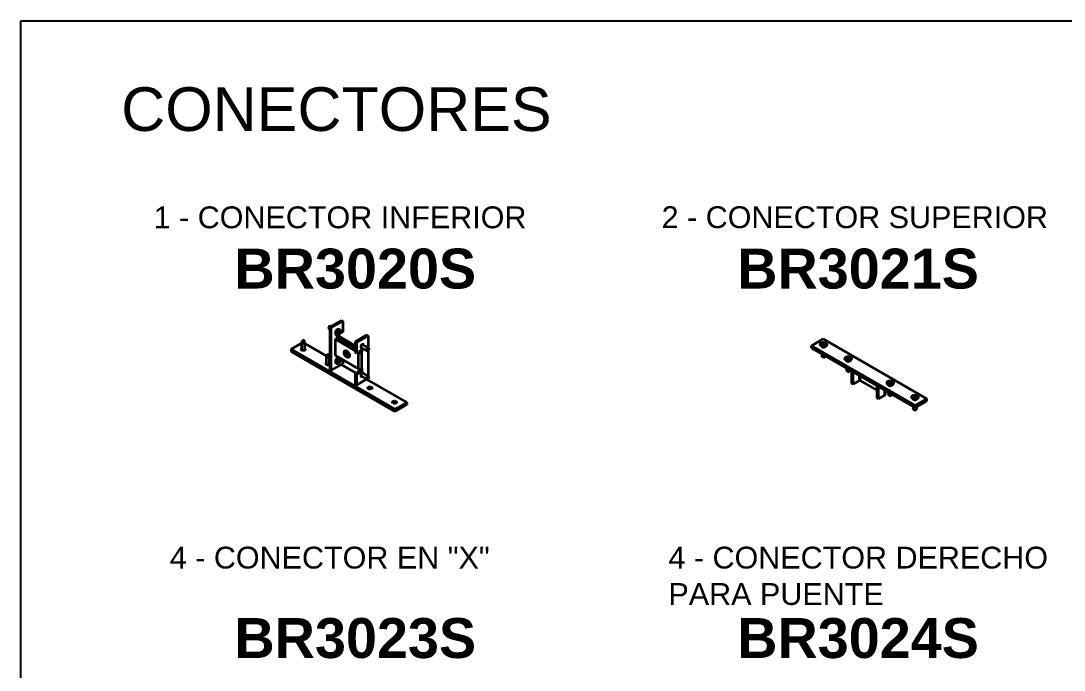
# Model space of a CAD drawing. Header units: inches. Extents: x 9936 to 27102, y -2774 to 11910.
# Drawn here: x 14566 to 15760, y -602 to 141 of the extents above; entities that cross this region are included whole.
import ezdxf

# ---------------------------------------------------------------- set-up
doc = ezdxf.new("R2010")
doc.units = ezdxf.units.IN
doc.header["$MEASUREMENT"] = 0
doc.layers.add('TEXTO', color=7, linetype='Continuous')
doc.layers.add('VIÑETAS', color=5, linetype='Continuous')
doc.styles.get("Standard").update_dxf_attribs({"font": 'arial.ttf'})

msp = doc.modelspace()

# ---------------------------------------------------------------- linework, layer by layer
at = {"layer": 'TEXTO'}
msp.add_lwpolyline([(14565.647, 141.265), (16574.871, 141.265), (16574.871, -2774.427), (14565.647, -2774.427)], close=True, dxfattribs=at)
at = {"layer": 'VIÑETAS', "linetype": 'Continuous', "lineweight": 35}
for p, q in [((14919.328, -209.4), (14932.763, -201.644)), ((14920.672, -210.175), (14934.107, -202.419)), ((14932.763, -201.644), (14934.107, -202.419)), ((14934.107, -202.419), (14934.107, -214.668)), ((14920.227, -208.349), (14917.888, -208.978)), ((14917.888, -208.978), (14918.513, -211.318)), ((14918.876, -211.834), (14919.328, -212.096)), ((14920.672, -210.175), (14919.328, -209.4)), ((14919.328, -209.4), (14919.328, -258.392)), ((14920.672, -210.175), (14920.672, -259.168)), ((14920.954, -208.461), (14920.856, -208.405)), ((14928.403, -214.147), (14927.756, -215.155)), ((14929.441, -211.899), (14927.824, -212.333)), ((14928.346, -214.269), (14928.294, -214.35)), ((14928.294, -214.35), (14929.05, -214.941)), ((14928.294, -214.35), (14929.708, -215.167)), ((14928.331, -214.26), (14929.158, -214.738)), ((14928.403, -214.147), (14929.158, -214.738)), ((14929.05, -214.941), (14928.475, -215.836)), ((14929.05, -214.941), (14930.464, -215.757)), ((14930.047, -213.352), (14929.158, -214.738)), ((14930.597, -213.781), (14929.708, -215.167)), ((14929.995, -213.433), (14930.597, -213.781)), ((14930.047, -213.352), (14930.597, -213.781)), ((14930.985, -212.208), (14930.631, -212.004)), ((14934.107, -214.668), (14931.043, -216.436)), ((14886.943, -226.265), (14886.943, -235.721)), ((14888.923, -223.982), (14887.209, -225.693)), ((14890.637, -225.693), (14888.923, -223.982)), ((14890.861, -226.031), (14890.637, -225.693)), ((14890.903, -235.721), (14890.903, -226.265)), ((14925.692, -223.281), (14927.036, -222.506)), ((14925.692, -223.281), (14948.391, -236.385)), ((14925.692, -242.062), (14925.692, -223.281)), ((14925.763, -215.904), (14926.195, -217.521)), ((14926.882, -218.5), (14927.235, -218.704)), ((14927.036, -222.506), (14948.391, -234.833)), ((14927.389, -218.779), (14927.389, -221.403)), ((14928.073, -221.009), (14927.389, -220.614)), ((14927.389, -221.403), (14928.073, -221.009)), ((14928.512, -215.745), (14927.623, -217.131)), ((14927.623, -217.131), (14928.173, -217.56)), ((14927.756, -215.155), (14928.512, -215.745)), ((14928.073, -221.009), (14928.073, -223.104)), ((14929.062, -216.175), (14928.173, -217.56)), ((14928.46, -215.827), (14929.062, -216.175)), ((14928.969, -221.009), (14930.312, -220.233)), ((14948.391, -232.221), (14928.969, -221.009)), ((14928.969, -223.621), (14928.969, -221.009)), ((14929.062, -216.175), (14929.817, -216.765)), ((14929.708, -215.167), (14930.464, -215.757)), ((14930.464, -215.757), (14929.817, -216.765)), ((14948.391, -230.67), (14930.312, -220.233)), ((14961.826, -218.421), (14948.391, -226.177)), ((14949.734, -226.953), (14948.391, -226.177)), ((14948.391, -226.177), (14948.391, -238.425)), ((14963.169, -219.197), (14949.734, -226.953)), ((14961.826, -218.421), (14963.169, -219.197)), ((14963.169, -219.197), (14963.169, -232.832)), ((15484.296, -222.987), (15470.826, -230.764)), ((15603.09, -291.566), (15484.296, -222.987)), ((14875.117, -234.764), (14886.943, -227.936)), ((14993.911, -303.342), (14875.117, -234.764)), ((14875.117, -234.764), (14875.117, -237.356)), ((14993.911, -305.934), (14875.117, -237.356)), ((14890.903, -228.324), (14915.26, -242.385)), ((14937.472, -237.309), (14937.014, -237.573)), ((14949.734, -239.201), (14948.391, -238.425)), ((14949.734, -226.953), (14949.734, -239.201)), ((14956.452, -235.323), (14949.734, -239.201)), ((14951.501, -238.18), (14952.185, -238.575)), ((14953.529, -237.8), (14952.185, -238.575)), ((14952.185, -257.356), (14952.185, -238.575)), ((14952.845, -237.405), (14953.529, -237.8)), ((14955.108, -237.405), (14954.424, -237.8)), ((14954.424, -237.8), (14955.768, -238.575)), ((14954.8, -232.573), (14961.642, -236.523)), ((14955.108, -236.098), (14955.108, -237.405)), ((14955.108, -236.099), (14955.108, -236.099)), ((14956.452, -238.181), (14955.108, -237.405)), ((14955.768, -238.575), (14956.452, -238.181)), ((14955.768, -238.575), (14955.768, -257.356)), ((14956.452, -238.181), (14956.452, -235.323)), ((14963.622, -233.093), (14956.78, -229.143)), ((14962.271, -236.578), (14964.609, -235.949)), ((14963.169, -236.337), (14963.169, -265.493)), ((14964.609, -235.949), (14963.984, -233.61)), ((15470.826, -233.356), (15470.826, -230.764)), ((15470.826, -230.764), (15589.62, -299.342)), ((15470.826, -233.356), (15589.62, -301.934)), ((15480.882, -228.971), (15480.882, -229.379)), ((15481.386, -230.463), (15482.571, -231.646)), ((15483.465, -227.807), (15482.617, -228.297)), ((15482.617, -228.297), (15483.783, -228.971)), ((15483.783, -228.971), (15482.617, -229.644)), ((15482.617, -229.644), (15483.465, -230.134)), ((15483.465, -227.807), (15484.632, -228.481)), ((15483.465, -228.787), (15483.465, -227.807)), ((15484.632, -229.461), (15483.465, -230.134)), ((15483.783, -229.95), (15483.783, -228.971)), ((15483.783, -229.624), (15484.066, -229.787)), ((15485.799, -227.807), (15484.632, -228.481)), ((15484.632, -229.461), (15484.632, -228.481)), ((15484.632, -229.461), (15485.799, -230.134)), ((15485.481, -229.624), (15485.198, -229.787)), ((15486.647, -228.297), (15485.481, -228.971)), ((15485.481, -228.971), (15486.647, -229.644)), ((15485.481, -229.95), (15485.481, -228.971)), ((15485.799, -227.807), (15486.647, -228.297)), ((15485.799, -228.787), (15485.799, -227.807)), ((15486.647, -229.644), (15485.799, -230.134)), ((15486.693, -231.646), (15487.878, -230.463)), ((15488.382, -229.379), (15488.382, -228.971)), ((14915.227, -242.594), (14915.227, -252.049)), ((14917.207, -240.31), (14915.493, -242.021)), ((14918.401, -241.502), (14917.207, -240.31)), ((14919.328, -241.252), (14917.888, -241.64)), ((14917.888, -241.64), (14918.513, -243.979)), ((14918.876, -244.496), (14919.328, -244.757)), ((14919.187, -252.049), (14919.187, -244.676)), ((14919.187, -250.522), (14919.328, -250.661)), ((14952.185, -257.356), (14925.692, -242.062)), ((14925.763, -248.566), (14926.195, -250.183)), ((14927.389, -243.041), (14927.389, -243.042)), ((14927.389, -243.042), (14927.39, -243.042)), ((14928.512, -248.407), (14927.623, -249.793)), ((14927.623, -249.793), (14928.173, -250.222)), ((14928.403, -246.809), (14927.756, -247.817)), ((14927.756, -247.817), (14928.512, -248.407)), ((14929.441, -244.56), (14927.824, -244.995)), ((14929.062, -248.836), (14928.173, -250.222)), ((14928.346, -246.93), (14928.294, -247.012)), ((14928.294, -247.012), (14929.05, -247.602)), ((14928.294, -247.012), (14929.708, -247.828)), ((14928.331, -246.921), (14929.158, -247.399)), ((14928.403, -246.809), (14929.158, -247.399)), ((14928.46, -248.489), (14929.062, -248.836)), ((14929.05, -247.602), (14928.475, -248.498)), ((14929.05, -247.602), (14930.464, -248.419)), ((14929.062, -248.836), (14929.817, -249.426)), ((14930.047, -246.013), (14929.158, -247.399)), ((14930.597, -246.443), (14929.708, -247.828)), ((14929.708, -247.828), (14930.464, -248.419)), ((14930.464, -248.419), (14929.817, -249.426)), ((14929.995, -246.095), (14930.597, -246.443)), ((14930.047, -246.013), (14930.597, -246.443)), ((14934.107, -246.919), (14934.107, -251.412)), ((14936.356, -239.027), (14936.356, -239.644)), ((14937.761, -239), (14936.823, -239.492)), ((14937.129, -241.123), (14936.823, -239.492)), ((14938.939, -240.079), (14937.129, -241.123)), ((14938.373, -242.263), (14937.129, -241.123)), ((14939.004, -240.139), (14937.761, -239)), ((14938.066, -242.607), (14938.601, -242.915)), ((14939.302, -241.726), (14938.373, -242.263)), ((14938.373, -242.263), (14939.311, -241.77)), ((14939.004, -240.139), (14939.311, -241.77)), ((14940.188, -243.073), (14940.646, -242.808)), ((15482.652, -240.183), (15482.652, -242.242)), ((15482.918, -242.814), (15484.632, -244.526)), ((15484.632, -244.526), (15486.346, -242.814)), ((15509.166, -245.299), (15509.166, -245.707)), ((15509.67, -246.791), (15510.855, -247.974)), ((15510.592, -245.376), (15512.159, -245.078)), ((15510.967, -246.034), (15510.592, -245.376)), ((15510.967, -246.034), (15512.534, -245.736)), ((15511.642, -244.174), (15512.782, -243.957)), ((15512.159, -245.078), (15511.642, -244.174)), ((15512.159, -245.808), (15512.159, -245.078)), ((15512.159, -245.709), (15512.782, -245.59)), ((15513.051, -246.641), (15512.534, -245.736)), ((15513.298, -244.862), (15512.782, -243.957)), ((15512.782, -245.59), (15512.782, -243.957)), ((15513.298, -246.495), (15512.782, -245.59)), ((15513.051, -246.641), (15514.19, -246.424)), ((15513.298, -244.862), (15514.865, -244.563)), ((15513.298, -246.495), (15513.298, -244.862)), ((15513.298, -246.495), (15513.674, -246.423)), ((15513.674, -245.519), (15515.241, -245.221)), ((15514.19, -246.424), (15513.674, -245.519)), ((15513.674, -246.522), (15513.674, -245.519)), ((15515.241, -245.221), (15514.865, -244.563)), ((15514.865, -245.293), (15514.865, -244.563)), ((15514.978, -247.974), (15516.163, -246.791)), ((15516.666, -245.707), (15516.666, -245.299)), ((14920.672, -259.168), (14919.328, -258.392)), ((14920.672, -259.168), (14934.107, -251.412)), ((14926.882, -251.161), (14927.235, -251.365)), ((14932.502, -252.339), (14949.612, -262.216)), ((14955.108, -259.043), (14948.391, -262.921)), ((14949.734, -263.697), (14956.452, -259.819)), ((14955.108, -257.63), (14955.108, -259.043)), ((14956.452, -259.819), (14955.108, -259.043)), ((14956.452, -256.961), (14955.768, -257.356)), ((14956.452, -259.819), (14956.452, -256.961)), ((14963.622, -265.755), (14956.78, -261.805)), ((15510.936, -256.512), (15510.936, -258.57)), ((15511.036, -258.928), (15510.936, -258.57)), ((15511.202, -259.143), (15512.916, -260.854)), ((15512.916, -260.854), (15514.63, -259.143)), ((15517.053, -274.026), (15517.053, -260.043)), ((15518.396, -274.802), (15518.396, -260.818)), ((14949.734, -263.697), (14948.391, -262.921)), ((14948.391, -262.921), (14948.391, -275.169)), ((14949.734, -263.697), (14949.734, -275.945)), ((14961.544, -269.127), (14949.734, -275.945)), ((14954.8, -265.235), (14961.642, -269.184)), ((14961.792, -269.248), (15007.381, -295.566)), ((14962.271, -269.24), (14964.609, -268.611)), ((14964.609, -268.611), (14963.984, -266.271)), ((15518.396, -274.802), (15517.053, -274.026)), ((15525.797, -270.529), (15518.396, -274.802)), ((15525.797, -270.529), (15525.797, -265.091)), ((15526.693, -270.529), (15526.693, -265.608)), ((15546.115, -281.741), (15526.693, -270.529)), ((15557.25, -273.057), (15557.25, -273.465)), ((15557.753, -274.549), (15558.938, -275.732)), ((15559.833, -271.893), (15558.984, -272.383)), ((15558.984, -272.383), (15560.151, -273.057)), ((15560.151, -273.057), (15558.984, -273.73)), ((15558.984, -273.73), (15559.833, -274.22)), ((15559.833, -271.893), (15561, -272.567)), ((15559.833, -272.873), (15559.833, -271.893)), ((15561, -273.547), (15559.833, -274.22)), ((15560.151, -274.036), (15560.151, -273.057)), ((15560.151, -273.71), (15560.434, -273.873)), ((15562.166, -271.893), (15561, -272.567)), ((15561, -273.547), (15561, -272.567)), ((15561, -273.547), (15562.166, -274.22)), ((15561.848, -273.71), (15561.565, -273.873)), ((15563.015, -272.383), (15561.848, -273.057)), ((15561.848, -273.057), (15563.015, -273.73)), ((15561.848, -274.036), (15561.848, -273.057)), ((15562.166, -271.893), (15563.015, -272.383)), ((15562.166, -272.873), (15562.166, -271.893)), ((15563.015, -273.73), (15562.166, -274.22)), ((15563.061, -275.732), (15564.246, -274.549)), ((15564.75, -273.465), (15564.75, -273.057)), ((14949.734, -275.945), (14948.391, -275.169)), ((15546.115, -290.803), (15546.115, -276.82)), ((15547.458, -291.579), (15547.458, -277.595)), ((15554.86, -287.306), (15554.86, -281.868)), ((15555.602, -286.272), (15555.602, -282.296)), ((15559.02, -284.269), (15559.02, -286.328)), ((15007.381, -295.566), (14993.911, -303.342)), ((15007.381, -298.158), (14993.911, -305.934)), ((15007.381, -295.566), (15007.381, -298.158)), ((15547.458, -291.579), (15546.115, -290.803)), ((15547.458, -291.579), (15554.86, -287.306)), ((15559.285, -286.9), (15561, -288.612)), ((15561, -288.612), (15562.714, -286.9)), ((15585.534, -289.385), (15585.534, -289.793)), ((15586.037, -290.877), (15587.222, -292.06)), ((15588.117, -288.222), (15587.269, -288.711)), ((15587.269, -288.711), (15588.435, -289.385)), ((15588.435, -289.385), (15587.269, -290.058)), ((15587.269, -290.058), (15588.117, -290.548)), ((15588.117, -288.222), (15589.284, -288.895)), ((15588.117, -289.201), (15588.117, -288.222)), ((15589.284, -289.875), (15588.117, -290.548)), ((15588.435, -290.365), (15588.435, -289.385)), ((15588.435, -290.038), (15588.718, -290.201)), ((15590.451, -288.222), (15589.284, -288.895)), ((15589.284, -289.875), (15589.284, -288.895)), ((15589.284, -289.875), (15590.451, -290.548)), ((15589.62, -299.342), (15603.09, -291.566)), ((15589.62, -301.934), (15603.09, -294.158)), ((15590.132, -290.038), (15589.85, -290.201)), ((15591.299, -288.711), (15590.132, -289.385)), ((15590.132, -289.385), (15591.299, -290.058)), ((15590.132, -290.365), (15590.132, -289.385)), ((15590.451, -288.222), (15591.299, -288.711)), ((15590.451, -289.201), (15590.451, -288.222)), ((15591.299, -290.058), (15590.451, -290.548)), ((15591.345, -292.06), (15592.53, -290.877)), ((15593.034, -289.793), (15593.034, -289.385)), ((15603.09, -294.158), (15603.09, -291.566)), ((14993.911, -303.342), (14993.911, -305.934)), ((15587.304, -300.598), (15587.304, -302.656)), ((15587.57, -303.229), (15589.284, -304.94)), ((15589.284, -304.94), (15590.998, -303.229)), ((15589.62, -301.934), (15589.62, -299.342)), ((15591.264, -302.656), (15591.264, -300.985))]:
    msp.add_line(p, q, dxfattribs=at)
at = {"layer": 'VIÑETAS', "linetype": 'Continuous', "lineweight": 35, "flags": 128}
for points in [[(14918.876, -211.834), (14918.799, -211.782), (14918.553, -211.44), (14918.466, -210.938), (14918.547, -210.338), (14918.787, -209.711), (14919.158, -209.133), (14919.614, -208.675), (14920.1, -208.39), (14920.558, -208.315), (14920.856, -208.405)], [(14926.882, -218.5), (14926.736, -218.402), (14926.361, -217.947), (14926.148, -217.309), (14926.113, -216.531), (14926.259, -215.665), (14926.575, -214.772), (14927.039, -213.911), (14927.62, -213.141), (14928.279, -212.516), (14928.97, -212.076), (14929.647, -211.854), (14930.263, -211.863), (14930.631, -212.004)], [(14931.13, -212.306), (14931.506, -212.761), (14931.718, -213.399), (14931.753, -214.177), (14931.608, -215.043), (14931.292, -215.937), (14930.828, -216.797), (14930.246, -217.567), (14929.587, -218.193), (14928.896, -218.632), (14928.219, -218.854), (14927.603, -218.846), (14927.09, -218.606), (14926.714, -218.151), (14926.502, -217.513), (14926.467, -216.735), (14926.612, -215.869), (14926.928, -214.976), (14927.392, -214.115), (14927.974, -213.345), (14928.633, -212.72), (14929.324, -212.281), (14930.001, -212.058), (14930.617, -212.067), (14931.13, -212.306)], [(14887.209, -225.693), (14887.177, -225.726), (14886.963, -226.103), (14886.985, -226.5), (14887.241, -226.868), (14887.7, -227.164), (14888.306, -227.351), (14888.986, -227.408), (14889.66, -227.326), (14890.244, -227.117), (14890.669, -226.805), (14890.883, -226.428), (14890.861, -226.031), (14890.861, -226.031)], [(15487.284, -227.44), (15487.841, -227.851), (15488.212, -228.327), (15488.375, -228.84), (15488.321, -229.361), (15488.052, -229.859), (15487.584, -230.306), (15486.945, -230.675), (15486.171, -230.945), (15485.308, -231.1), (15484.406, -231.132), (15483.516, -231.038), (15482.692, -230.823), (15481.98, -230.502), (15481.423, -230.091), (15481.052, -229.615), (15480.889, -229.101), (15480.943, -228.581), (15481.212, -228.082), (15481.68, -227.636), (15482.319, -227.267), (15483.093, -226.997), (15483.956, -226.841), (15484.858, -226.81), (15485.748, -226.904), (15486.572, -227.118), (15487.284, -227.44)], [(14890.903, -234.194), (14891.205, -234.565), (14891.302, -235.014), (14891.141, -235.457), (14890.74, -235.846), (14890.142, -236.138), (14889.412, -236.303), (14888.628, -236.322), (14887.877, -236.193), (14887.239, -235.93)], [(14941.846, -241.997), (14941.757, -242.795), (14941.495, -243.443), (14941.074, -243.904), (14940.519, -244.151), (14939.863, -244.17), (14939.144, -243.959), (14938.403, -243.532), (14937.684, -242.912), (14937.028, -242.136), (14936.474, -241.248), (14936.053, -240.301), (14935.791, -239.35), (14935.701, -238.449), (14935.791, -237.652), (14936.053, -237.004), (14936.474, -236.543), (14937.028, -236.295), (14937.684, -236.277), (14938.403, -236.487), (14939.144, -236.915), (14939.863, -237.535), (14940.519, -238.311), (14941.074, -239.198), (14941.495, -240.145), (14941.757, -241.096), (14941.846, -241.997)], [(14940.756, -242.296), (14940.846, -241.618), (14940.755, -240.835), (14940.489, -240.01), (14940.07, -239.211), (14939.533, -238.502), (14938.92, -237.94), (14938.281, -237.572), (14937.667, -237.426), (14937.13, -237.515), (14936.712, -237.832), (14936.447, -238.35), (14936.356, -239.027)], [(14939.708, -242.135), (14939.776, -241.528), (14939.658, -240.824), (14939.367, -240.099), (14938.936, -239.432), (14938.411, -238.895), (14937.848, -238.546), (14937.309, -238.423), (14936.852, -238.539), (14936.527, -238.882), (14936.368, -239.415), (14936.394, -240.079), (14936.601, -240.804), (14936.967, -241.509), (14937.452, -242.12), (14938.003, -242.569), (14938.562, -242.808), (14939.067, -242.812), (14939.463, -242.579), (14939.708, -242.135)], [(14958.103, -229.907), (14958.044, -229.689), (14957.78, -229.279), (14957.372, -229.081), (14956.865, -229.117), (14956.312, -229.383), (14955.775, -229.85), (14955.311, -230.468), (14954.971, -231.169), (14954.791, -231.879), (14954.791, -232.519), (14954.971, -233.02), (14955.311, -233.329), (14955.775, -233.411), (14956.123, -233.337)], [(14963.984, -233.61), (14963.837, -233.289), (14963.521, -233.046), (14963.097, -233.014), (14962.617, -233.199), (14962.139, -233.579), (14961.721, -234.106), (14961.412, -234.718), (14961.25, -235.341), (14961.256, -235.899), (14961.427, -236.326), (14961.743, -236.57), (14961.743, -236.57)], [(14961.743, -236.57), (14962.166, -236.601), (14962.271, -236.578)], [(15488.382, -229.379), (15488.321, -229.769), (15488.052, -230.267), (15487.584, -230.714), (15486.945, -231.083), (15486.171, -231.353), (15485.308, -231.508), (15484.406, -231.54), (15483.516, -231.446), (15482.692, -231.232), (15481.98, -230.91), (15481.423, -230.499), (15481.052, -230.023), (15480.889, -229.51), (15480.882, -229.379)], [(14915.493, -242.021), (14915.363, -242.178), (14915.228, -242.567), (14915.331, -242.96), (14915.662, -243.308), (14916.178, -243.57), (14916.819, -243.714), (14917.506, -243.723), (14918.157, -243.596), (14918.388, -243.511)], [(14918.876, -244.496), (14918.799, -244.444), (14918.553, -244.102), (14918.466, -243.6), (14918.547, -242.999), (14918.787, -242.372), (14919.158, -241.795), (14919.328, -241.598)], [(14926.882, -251.161), (14926.736, -251.063), (14926.361, -250.609), (14926.148, -249.971), (14926.113, -249.192), (14926.259, -248.327), (14926.575, -247.433), (14927.039, -246.572), (14927.62, -245.803), (14928.279, -245.177), (14928.97, -244.738), (14929.647, -244.515), (14929.9, -244.491)], [(14931.502, -245.415), (14931.506, -245.423), (14931.718, -246.061), (14931.753, -246.839), (14931.608, -247.705), (14931.292, -248.598), (14930.828, -249.459), (14930.246, -250.229), (14929.587, -250.854), (14928.896, -251.293), (14928.219, -251.516), (14927.603, -251.507), (14927.09, -251.267), (14926.714, -250.813), (14926.502, -250.175), (14926.467, -249.396), (14926.612, -248.531), (14926.928, -247.637), (14927.392, -246.776), (14927.974, -246.007), (14928.633, -245.381), (14929.324, -244.942), (14930.001, -244.719), (14930.254, -244.695)], [(15486.579, -242.45), (15486.57, -242.477), (15486.333, -242.827), (15485.912, -243.115), (15485.352, -243.307), (15484.714, -243.384), (15484.067, -243.338), (15483.481, -243.173), (15483.021, -242.906), (15482.734, -242.568), (15482.652, -242.242)], [(15509.355, -246.385), (15509.177, -245.873), (15509.166, -245.707)], [(15509.355, -245.976), (15509.177, -245.465), (15509.217, -244.943), (15509.472, -244.443), (15509.927, -243.992), (15510.556, -243.617), (15511.322, -243.339), (15512.18, -243.176), (15513.082, -243.136), (15513.974, -243.222), (15514.804, -243.428), (15515.524, -243.743), (15516.094, -244.149), (15516.478, -244.621), (15516.655, -245.133), (15516.615, -245.654), (15516.36, -246.155), (15515.905, -246.606), (15515.277, -246.981), (15514.511, -247.258), (15513.652, -247.422), (15512.751, -247.462), (15511.859, -247.376), (15511.029, -247.169), (15510.308, -246.854), (15509.739, -246.449), (15509.355, -245.976)], [(15516.666, -245.707), (15516.615, -246.063), (15516.36, -246.563), (15515.905, -247.014), (15515.277, -247.389), (15514.511, -247.667), (15513.652, -247.83), (15512.751, -247.87), (15511.859, -247.784), (15511.029, -247.578), (15510.308, -247.263), (15509.739, -246.857), (15509.355, -246.385)], [(14955.108, -258.81), (14954.829, -258.731), (14954.203, -258.748)], [(14958.103, -262.569), (14958.044, -262.351), (14957.78, -261.94), (14957.372, -261.742), (14956.865, -261.778), (14956.312, -262.044), (14955.775, -262.512), (14955.311, -263.129), (14954.971, -263.831), (14954.791, -264.54), (14954.791, -265.18), (14954.971, -265.682), (14955.311, -265.991), (14955.775, -266.073), (14956.123, -265.998)], [(14963.063, -265.682), (14962.581, -265.883), (14962.105, -266.275), (14961.693, -266.811), (14961.395, -267.426), (14961.245, -268.047), (14961.263, -268.598), (14961.445, -269.013), (14961.771, -269.242), (14962.201, -269.256), (14962.271, -269.24)], [(15564.75, -273.465), (15564.688, -273.855), (15564.419, -274.354), (15563.951, -274.8), (15563.312, -275.169), (15562.539, -275.439), (15561.676, -275.594), (15560.773, -275.626), (15559.884, -275.532), (15559.06, -275.318), (15558.348, -274.996), (15557.79, -274.585), (15557.419, -274.109), (15557.256, -273.596), (15557.25, -273.465)], [(15563.651, -271.526), (15564.209, -271.937), (15564.58, -272.413), (15564.743, -272.926), (15564.688, -273.447), (15564.419, -273.945), (15563.951, -274.392), (15563.312, -274.761), (15562.539, -275.031), (15561.676, -275.186), (15560.773, -275.218), (15559.884, -275.124), (15559.06, -274.909), (15558.348, -274.588), (15557.79, -274.177), (15557.419, -273.701), (15557.256, -273.187), (15557.311, -272.667), (15557.58, -272.168), (15558.048, -271.722), (15558.687, -271.353), (15559.461, -271.083), (15560.324, -270.927), (15561.226, -270.896), (15562.115, -270.99), (15562.94, -271.204), (15563.651, -271.526)], [(14963.607, -280.016), (14963.151, -279.647), (14962.927, -279.214), (14962.96, -278.761), (14963.245, -278.34), (14963.751, -277.995), (14964.425, -277.763), (14965.192, -277.67), (14965.97, -277.726), (14966.674, -277.925), (14967.228, -278.245), (14967.573, -278.651), (14967.67, -279.1), (14967.509, -279.543), (14967.107, -279.932), (14966.509, -280.224), (14965.779, -280.389), (14964.996, -280.408), (14964.245, -280.279), (14963.607, -280.016)], [(15562.946, -286.536), (15562.937, -286.563), (15562.7, -286.913), (15562.279, -287.201), (15561.719, -287.393), (15561.081, -287.47), (15560.435, -287.424), (15559.849, -287.259), (15559.388, -286.993), (15559.102, -286.654), (15559.02, -286.328)], [(14991.891, -296.344), (14991.435, -295.975), (14991.212, -295.542), (14991.244, -295.09), (14991.529, -294.668), (14992.036, -294.323), (14992.709, -294.091), (14993.476, -293.998), (14994.254, -294.054), (14994.958, -294.253), (14995.513, -294.573), (14995.857, -294.979), (14995.954, -295.429), (14995.793, -295.871), (14995.392, -296.26), (14994.794, -296.553), (14994.063, -296.717), (14993.28, -296.736), (14992.529, -296.607), (14991.891, -296.344)], [(15593.034, -289.793), (15592.972, -290.183), (15592.703, -290.682), (15592.236, -291.128), (15591.597, -291.497), (15590.823, -291.767), (15589.96, -291.923), (15589.057, -291.954), (15588.168, -291.86), (15587.344, -291.646), (15586.632, -291.324), (15586.075, -290.913), (15585.704, -290.437), (15585.541, -289.924), (15585.534, -289.793)], [(15591.935, -287.854), (15592.493, -288.265), (15592.864, -288.741), (15593.027, -289.254), (15592.972, -289.775), (15592.703, -290.273), (15592.236, -290.72), (15591.597, -291.089), (15590.823, -291.359), (15589.96, -291.514), (15589.057, -291.546), (15588.168, -291.452), (15587.344, -291.238), (15586.632, -290.916), (15586.075, -290.505), (15585.704, -290.029), (15585.541, -289.516), (15585.595, -288.995), (15585.864, -288.496), (15586.332, -288.05), (15586.971, -287.681), (15587.745, -287.411), (15588.608, -287.256), (15589.51, -287.224), (15590.399, -287.318), (15591.224, -287.532), (15591.935, -287.854)], [(15591.264, -302.656), (15591.222, -302.891), (15590.985, -303.242), (15590.564, -303.529), (15590.004, -303.721), (15589.366, -303.799), (15588.719, -303.752), (15588.133, -303.587), (15587.672, -303.321), (15587.386, -302.983), (15587.304, -302.656)]]:
    msp.add_lwpolyline(points, dxfattribs=at)
at = {"layer": 'VIÑETAS', "linetype": 'Continuous', "lineweight": 35}
for centre, radius, start, end in [((14928.987, -215.385), 3.266, 110.863532, 189.141844), ((14928.504, -223.792), 3.992, 63.062826, 106.210056), ((14928.521, -221.873), 0.973, 62.609672, 117.390328), ((14887.588, -234.977), 1.015, 129.481338, 249.887387), ((14953.977, -235.118), 3.894, 242.609672, 297.390328), ((14953.977, -236.935), 0.973, 242.609672, 297.390328), ((15484.632, -229.061), 3.306, 231.424039, 308.575961), ((14915.872, -251.305), 1.015, 129.481338, 249.887387), ((14928.987, -248.047), 3.266, 110.863532, 189.141844), ((14939.467, -241.872), 1.356, 230.271248, 341.802804), ((15512.916, -245.389), 3.306, 231.424039, 308.575961), ((14917.18, -249.396), 3.307, 239.92547, 310.51088), ((14955.753, -263.293), 4.802, 108.821478, 153.524162), ((14953.977, -253.898), 3.894, 242.609672, 297.390328), ((14955.392, -262.615), 3.702, 94.392815, 149.085428), ((15512.889, -257.316), 2.456, 221.009283, 323.470522), ((14963.248, -266.408), 0.749, 10.529659, 104.331489), ((15526.245, -271.394), 0.973, 62.609672, 117.390328), ((14965.29, -284.279), 4.018, 78.620977, 101.379023), ((15554.334, -286.146), 1.274, 294.374658, 354.305201), ((15561, -273.147), 3.306, 231.424039, 308.575961), ((14993.575, -300.607), 4.018, 78.620977, 101.379023), ((15589.284, -289.475), 3.306, 231.424039, 308.575961)]:
    msp.add_arc(centre, radius, start, end, dxfattribs=at)
msp.add_open_spline([(14939.817, -238.06), (14939.959, -238.21), (14940.255, -238.525), (14940.657, -239.134), (14940.987, -239.801), (14941.203, -240.459), (14941.283, -240.938), (14941.288, -241.156), (14941.29, -241.221)], degree=3, knots=[0, 0, 0, 0, 0.17229636, 0.35977666, 0.54968279, 0.73816282, 0.9217873, 1, 1, 1, 1], dxfattribs=at)

# ---------------------------------------------------------------- texts
at = {"color": 192, "char_height": 45.69253, "attachment_point": 1}
for s, insert in [('{\\fArial|b1|i0|c0|p34;BR3020S}', (14810.161, -119.522)), ('{\\fArial|b1|i0|c0|p34;BR3021S}', (15385.781, -119.522)), ('{\\fArial|b1|i0|c0|p34;BR3023S}', (14810.161, -542.552)), ('{\\fArial|b1|i0|c0|p34;BR3024S}', (15385.781, -542.552))]:
    msp.add_mtext_dynamic_manual_height_columns(s, width=536.06328, gutter_width=1, heights=[0], dxfattribs=dict(at, insert=insert))
at = {"layer": 'TEXTO', "attachment_point": 1}
for s, width, heights, insert, char_height in [('\\pi-90.97121;CONECTORES', 303.8011, [89.159], (14771.483, 65.2), 50), ('1 - CONECTOR INFERIOR', 751.30533, [0], (14717.658, -71.183), 25), ('2 - CONECTOR SUPERIOR', 751.30533, [0], (15299.253, -71.04), 25), ('4 - CONECTOR EN "X"', 751.30533, [0], (14736.155, -460.827), 25), ('4 - CONECTOR DERECHO\\PPARA PUENTE', 751.30533, [0], (15307.062, -460.827), 25)]:
    msp.add_mtext_dynamic_manual_height_columns(s, width=width, gutter_width=1, heights=heights, dxfattribs=dict(at, insert=insert, char_height=char_height))

doc.saveas('drawing.dxf')
